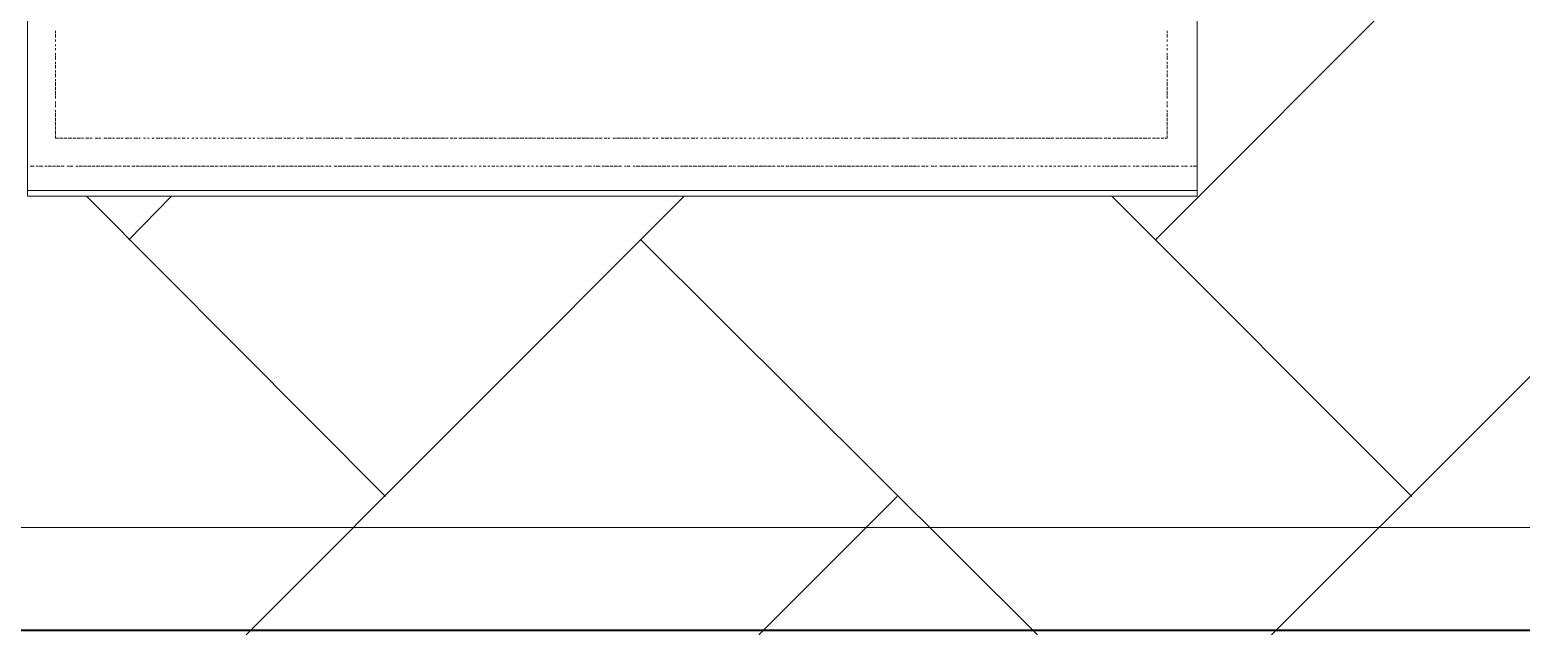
# Model space of a CAD drawing. Header units: millimetres. Extents: x 2928 to 3112, y 1220 to 1280.
# Drawn here: x 2976.336 to 2978.905, y 1264.538 to 1265.586 of the extents above; entities that cross this region are included whole.
import ezdxf

# ---------------------------------------------------------------- set-up
doc = ezdxf.new("R2010")
doc.units = ezdxf.units.MM

msp = doc.modelspace()

# ---------------------------------------------------------------- linework, layer by layer
at = {"color": 9, "linetype": 'Continuous', "lineweight": 13, "true_color": 0xbababa}
for points in [[(2978.27518, 1265.22396), (2979.6002, 1266.55065), (2979.6002, 1266.55065)], [(2978.47518, 1264.54395), (2979.6002, 1265.6673), (2979.6002, 1265.6673)], [(2976.94849, 1264.78229), (2976.43349, 1265.29896), (2976.43349, 1265.29896)], [(2976.50682, 1265.22396), (2976.58015, 1265.29896), (2976.58015, 1265.29896)], [(2976.70849, 1264.54395), (2977.4635, 1265.29896), (2977.4635, 1265.29896)], [(2978.71685, 1264.78229), (2978.20018, 1265.29896), (2978.20018, 1265.29896)], [(2978.07184, 1264.54395), (2977.3885, 1265.22396), (2977.3885, 1265.22396)], [(2977.59184, 1264.54395), (2977.83017, 1264.78229), (2977.83017, 1264.78229)]]:
    msp.add_lwpolyline(points, dxfattribs=at)
at = {"color": 7, "linetype": 'Continuous', "lineweight": 20, "true_color": 0x000007}
msp.add_lwpolyline([(2978.34685, 1265.75397), (2976.33182, 1265.75397), (2976.33182, 1265.29896), (2978.34685, 1265.29896)], close=True, dxfattribs=at)
at = {"color": 252, "linetype": 'Continuous', "lineweight": 13, "true_color": 0x989898}
for points in [[(2976.38015, 1265.58397), (2976.38015, 1265.58064), (2976.38015, 1265.58064)], [(2976.38015, 1265.57897), (2976.38015, 1265.5723), (2976.38015, 1265.5723)], [(2976.38015, 1265.56897), (2976.38015, 1265.56564), (2976.38015, 1265.56564)], [(2978.29518, 1265.58064), (2978.29518, 1265.58397), (2978.29518, 1265.58397)], [(2978.29518, 1265.5723), (2978.29518, 1265.57897), (2978.29518, 1265.57897)], [(2978.29518, 1265.56564), (2978.29518, 1265.56897), (2978.29518, 1265.56897)], [(2976.38015, 1265.56063), (2976.38015, 1265.5573), (2976.38015, 1265.5573)], [(2976.38015, 1265.55397), (2976.38015, 1265.55063), (2976.38015, 1265.55063)], [(2976.38015, 1265.54563), (2976.38015, 1265.5423), (2976.38015, 1265.5423)], [(2976.38015, 1265.54063), (2976.38015, 1265.53397), (2976.38015, 1265.53397)], [(2978.29518, 1265.5573), (2978.29518, 1265.56063), (2978.29518, 1265.56063)], [(2978.29518, 1265.55063), (2978.29518, 1265.55397), (2978.29518, 1265.55397)], [(2978.29518, 1265.5423), (2978.29518, 1265.54563), (2978.29518, 1265.54563)], [(2978.29518, 1265.53397), (2978.29518, 1265.54063), (2978.29518, 1265.54063)], [(2976.38015, 1265.53063), (2976.38015, 1265.5273), (2976.38015, 1265.5273)], [(2976.38015, 1265.52563), (2976.38015, 1265.51897), (2976.38015, 1265.51897)], [(2976.38015, 1265.51563), (2976.38015, 1265.5123), (2976.38015, 1265.5123)], [(2978.29518, 1265.5273), (2978.29518, 1265.53063), (2978.29518, 1265.53063)], [(2978.29518, 1265.51897), (2978.29518, 1265.52563), (2978.29518, 1265.52563)], [(2978.29518, 1265.5123), (2978.29518, 1265.51563), (2978.29518, 1265.51563)], [(2976.38015, 1265.51063), (2976.38015, 1265.50397), (2976.38015, 1265.50397)], [(2976.38015, 1265.50063), (2976.38015, 1265.4973), (2976.38015, 1265.4973)], [(2976.38015, 1265.49563), (2976.38015, 1265.48897), (2976.38015, 1265.48897)], [(2976.38015, 1265.4873), (2976.38015, 1265.4823), (2976.38015, 1265.4823)], [(2978.29518, 1265.50397), (2978.29518, 1265.51063), (2978.29518, 1265.51063)], [(2978.29518, 1265.4973), (2978.29518, 1265.50063), (2978.29518, 1265.50063)], [(2978.29518, 1265.48897), (2978.29518, 1265.49563), (2978.29518, 1265.49563)], [(2978.29518, 1265.4823), (2978.29518, 1265.4873), (2978.29518, 1265.4873)], [(2976.38015, 1265.48063), (2976.38015, 1265.47397), (2976.38015, 1265.47397)], [(2976.38015, 1265.4723), (2976.38015, 1265.4673), (2976.38015, 1265.4673)], [(2976.38015, 1265.4623), (2976.38015, 1265.45897), (2976.38015, 1265.45897)], [(2978.29518, 1265.47397), (2978.29518, 1265.48063), (2978.29518, 1265.48063)], [(2978.29518, 1265.4673), (2978.29518, 1265.4723), (2978.29518, 1265.4723)], [(2978.29518, 1265.45897), (2978.29518, 1265.4623), (2978.29518, 1265.4623)], [(2976.38015, 1265.4573), (2976.38015, 1265.4523), (2976.38015, 1265.4523)], [(2976.38015, 1265.4473), (2976.38015, 1265.44397), (2976.38015, 1265.44397)], [(2976.38015, 1265.4423), (2976.38015, 1265.43563), (2976.38015, 1265.43563)], [(2978.29518, 1265.4523), (2978.29518, 1265.4573), (2978.29518, 1265.4573)], [(2978.29518, 1265.44397), (2978.29518, 1265.4473), (2978.29518, 1265.4473)], [(2978.29518, 1265.43563), (2978.29518, 1265.4423), (2978.29518, 1265.4423)], [(2976.38015, 1265.43397), (2976.38015, 1265.42897), (2976.38015, 1265.42897)], [(2976.38015, 1265.4273), (2976.38015, 1265.42063), (2976.38015, 1265.42063)], [(2976.38015, 1265.41897), (2976.38015, 1265.41397), (2976.38015, 1265.41397)], [(2976.38015, 1265.4123), (2976.38015, 1265.40563), (2976.38015, 1265.40563)], [(2978.29518, 1265.42897), (2978.29518, 1265.43397), (2978.29518, 1265.43397)], [(2978.29518, 1265.42063), (2978.29518, 1265.4273), (2978.29518, 1265.4273)], [(2978.29518, 1265.41397), (2978.29518, 1265.41897), (2978.29518, 1265.41897)], [(2978.29518, 1265.40563), (2978.29518, 1265.4123), (2978.29518, 1265.4123)], [(2976.38015, 1265.40397), (2976.38015, 1265.39897), (2976.38515, 1265.39897)], [(2976.38682, 1265.39897), (2976.39348, 1265.39897), (2976.39348, 1265.39897)], [(2976.39515, 1265.39897), (2976.40015, 1265.39897), (2976.40015, 1265.39897)], [(2976.40182, 1265.39897), (2976.40849, 1265.39897), (2976.40849, 1265.39897)], [(2976.41015, 1265.39897), (2976.41515, 1265.39897), (2976.41515, 1265.39897)], [(2976.41682, 1265.39897), (2976.42349, 1265.39897), (2976.42349, 1265.39897)], [(2976.42515, 1265.39897), (2976.42849, 1265.39897), (2976.42849, 1265.39897)], [(2976.43182, 1265.39897), (2976.43849, 1265.39897), (2976.43849, 1265.39897)], [(2976.44015, 1265.39897), (2976.44349, 1265.39897), (2976.44349, 1265.39897)], [(2976.44849, 1265.39897), (2976.45349, 1265.39897), (2976.45349, 1265.39897)], [(2976.45515, 1265.39897), (2976.45849, 1265.39897), (2976.45849, 1265.39897)], [(2976.46349, 1265.39897), (2976.46849, 1265.39897), (2976.46849, 1265.39897)], [(2976.47015, 1265.39897), (2976.47682, 1265.39897), (2976.47682, 1265.39897)], [(2976.47849, 1265.39897), (2976.48182, 1265.39897), (2976.48182, 1265.39897)], [(2976.48515, 1265.39897), (2976.49182, 1265.39897), (2976.49182, 1265.39897)], [(2976.49349, 1265.39897), (2976.49682, 1265.39897), (2976.49682, 1265.39897)], [(2976.50015, 1265.39897), (2976.50682, 1265.39897), (2976.50682, 1265.39897)], [(2976.50849, 1265.39897), (2976.51182, 1265.39897), (2976.51182, 1265.39897)], [(2976.51515, 1265.39897), (2976.52182, 1265.39897), (2976.52182, 1265.39897)], [(2976.52349, 1265.39897), (2976.52682, 1265.39897), (2976.52682, 1265.39897)], [(2976.53182, 1265.39897), (2976.53515, 1265.39897), (2976.53515, 1265.39897)], [(2976.53849, 1265.39897), (2976.54182, 1265.39897), (2976.54182, 1265.39897)], [(2976.54682, 1265.39897), (2976.55015, 1265.39897), (2976.55015, 1265.39897)], [(2976.55349, 1265.39897), (2976.56015, 1265.39897), (2976.56015, 1265.39897)], [(2976.56182, 1265.39897), (2976.56515, 1265.39897), (2976.56515, 1265.39897)], [(2976.56849, 1265.39897), (2976.57515, 1265.39897), (2976.57515, 1265.39897)], [(2976.57682, 1265.39897), (2976.58015, 1265.39897), (2976.58015, 1265.39897)], [(2976.58349, 1265.39897), (2976.58849, 1265.39897), (2976.58849, 1265.39897)], [(2976.59182, 1265.39897), (2976.59515, 1265.39897), (2976.59515, 1265.39897)], [(2976.59849, 1265.39897), (2976.60349, 1265.39897), (2976.60349, 1265.39897)], [(2976.60682, 1265.39897), (2976.61015, 1265.39897), (2976.61015, 1265.39897)], [(2976.61515, 1265.39897), (2976.61849, 1265.39897), (2976.61849, 1265.39897)], [(2976.62182, 1265.39897), (2976.62515, 1265.39897), (2976.62515, 1265.39897)], [(2976.63016, 1265.39897), (2976.63349, 1265.39897), (2976.63349, 1265.39897)], [(2976.63682, 1265.39897), (2976.64182, 1265.39897), (2976.64182, 1265.39897)], [(2976.64516, 1265.39897), (2976.64849, 1265.39897), (2976.64849, 1265.39897)], [(2976.65182, 1265.39897), (2976.65682, 1265.39897), (2976.65682, 1265.39897)], [(2976.66016, 1265.39897), (2976.66349, 1265.39897), (2976.66349, 1265.39897)], [(2976.66682, 1265.39897), (2976.67182, 1265.39897), (2976.67182, 1265.39897)], [(2976.67516, 1265.39897), (2976.67849, 1265.39897), (2976.67849, 1265.39897)], [(2976.68182, 1265.39897), (2976.68682, 1265.39897), (2976.68682, 1265.39897)], [(2976.69016, 1265.39897), (2976.69349, 1265.39897), (2976.69349, 1265.39897)], [(2976.69516, 1265.39897), (2976.70182, 1265.39897), (2976.70182, 1265.39897)], [(2976.70516, 1265.39897), (2976.70849, 1265.39897), (2976.70849, 1265.39897)], [(2976.71349, 1265.39897), (2976.71682, 1265.39897), (2976.71682, 1265.39897)], [(2976.72016, 1265.39897), (2976.72349, 1265.39897), (2976.72349, 1265.39897)], [(2976.72849, 1265.39897), (2976.73182, 1265.39897), (2976.73182, 1265.39897)], [(2976.73516, 1265.39897), (2976.74016, 1265.39897), (2976.74016, 1265.39897)], [(2976.74349, 1265.39897), (2976.74682, 1265.39897), (2976.74682, 1265.39897)], [(2976.74849, 1265.39897), (2976.75516, 1265.39897), (2976.75516, 1265.39897)], [(2976.75849, 1265.39897), (2976.76182, 1265.39897), (2976.76182, 1265.39897)], [(2976.76349, 1265.39897), (2976.77016, 1265.39897), (2976.77016, 1265.39897)], [(2976.77349, 1265.39897), (2976.77682, 1265.39897), (2976.77682, 1265.39897)], [(2976.77849, 1265.39897), (2976.78516, 1265.39897), (2976.78516, 1265.39897)], [(2976.78849, 1265.39897), (2976.79182, 1265.39897), (2976.79182, 1265.39897)], [(2976.79682, 1265.39897), (2976.80016, 1265.39897), (2976.80016, 1265.39897)], [(2976.80182, 1265.39897), (2976.80682, 1265.39897), (2976.80682, 1265.39897)], [(2976.81182, 1265.39897), (2976.81516, 1265.39897), (2976.81516, 1265.39897)], [(2976.81682, 1265.39897), (2976.82349, 1265.39897), (2976.82349, 1265.39897)], [(2976.82682, 1265.39897), (2976.83016, 1265.39897), (2976.83016, 1265.39897)], [(2976.83182, 1265.39897), (2976.83849, 1265.39897), (2976.83849, 1265.39897)], [(2976.84182, 1265.39897), (2976.84516, 1265.39897), (2976.84516, 1265.39897)], [(2976.84682, 1265.39897), (2976.85349, 1265.39897), (2976.85349, 1265.39897)], [(2976.85516, 1265.39897), (2976.86016, 1265.39897), (2976.86016, 1265.39897)], [(2976.86183, 1265.39897), (2976.86849, 1265.39897), (2976.86849, 1265.39897)], [(2976.87016, 1265.39897), (2976.87516, 1265.39897), (2976.87516, 1265.39897)], [(2976.88016, 1265.39897), (2976.88349, 1265.39897), (2976.88349, 1265.39897)], [(2976.88516, 1265.39897), (2976.89016, 1265.39897), (2976.89016, 1265.39897)], [(2976.89516, 1265.39897), (2976.89849, 1265.39897), (2976.89849, 1265.39897)], [(2976.90016, 1265.39897), (2976.90683, 1265.39897), (2976.90683, 1265.39897)], [(2976.90849, 1265.39897), (2976.91349, 1265.39897), (2976.91349, 1265.39897)], [(2976.91516, 1265.39897), (2976.92183, 1265.39897), (2976.92183, 1265.39897)], [(2976.92349, 1265.39897), (2976.92849, 1265.39897), (2976.92849, 1265.39897)], [(2976.93016, 1265.39897), (2976.93683, 1265.39897), (2976.93683, 1265.39897)], [(2976.93849, 1265.39897), (2976.94349, 1265.39897), (2976.94349, 1265.39897)], [(2976.94516, 1265.39897), (2976.95183, 1265.39897), (2976.95183, 1265.39897)], [(2976.95349, 1265.39897), (2976.95849, 1265.39897), (2976.95849, 1265.39897)], [(2976.96183, 1265.39897), (2976.96683, 1265.39897), (2976.96683, 1265.39897)], [(2976.96849, 1265.39897), (2976.97349, 1265.39897), (2976.97349, 1265.39897)], [(2976.97683, 1265.39897), (2976.98183, 1265.39897), (2976.98183, 1265.39897)], [(2976.98349, 1265.39897), (2976.98849, 1265.39897), (2976.98849, 1265.39897)], [(2976.99183, 1265.39897), (2976.99683, 1265.39897), (2976.99683, 1265.39897)], [(2976.99849, 1265.39897), (2977.00516, 1265.39897), (2977.00516, 1265.39897)], [(2977.00683, 1265.39897), (2977.01183, 1265.39897), (2977.01183, 1265.39897)], [(2977.01349, 1265.39897), (2977.02016, 1265.39897), (2977.02016, 1265.39897)], [(2977.02183, 1265.39897), (2977.02683, 1265.39897), (2977.02683, 1265.39897)], [(2977.02849, 1265.39897), (2977.03516, 1265.39897), (2977.03516, 1265.39897)], [(2977.03683, 1265.39897), (2977.04183, 1265.39897), (2977.04183, 1265.39897)], [(2977.04349, 1265.39897), (2977.05016, 1265.39897), (2977.05016, 1265.39897)], [(2977.05183, 1265.39897), (2977.05683, 1265.39897), (2977.05683, 1265.39897)], [(2977.06016, 1265.39897), (2977.06516, 1265.39897), (2977.06516, 1265.39897)], [(2977.06683, 1265.39897), (2977.07183, 1265.39897), (2977.07183, 1265.39897)], [(2977.07516, 1265.39897), (2977.08016, 1265.39897), (2977.08016, 1265.39897)], [(2977.08183, 1265.39897), (2977.08849, 1265.39897), (2977.08849, 1265.39897)], [(2977.09016, 1265.39897), (2977.09516, 1265.39897), (2977.09516, 1265.39897)], [(2977.09683, 1265.39897), (2977.1035, 1265.39897), (2977.1035, 1265.39897)], [(2977.10516, 1265.39897), (2977.11016, 1265.39897), (2977.11016, 1265.39897)], [(2977.11183, 1265.39897), (2977.1185, 1265.39897), (2977.1185, 1265.39897)], [(2977.12016, 1265.39897), (2977.12516, 1265.39897), (2977.12516, 1265.39897)], [(2977.12683, 1265.39897), (2977.1335, 1265.39897), (2977.1335, 1265.39897)], [(2977.13516, 1265.39897), (2977.14016, 1265.39897), (2977.14016, 1265.39897)], [(2977.1435, 1265.39897), (2977.1485, 1265.39897), (2977.1485, 1265.39897)], [(2977.15016, 1265.39897), (2977.15516, 1265.39897), (2977.15516, 1265.39897)], [(2977.1585, 1265.39897), (2977.1635, 1265.39897), (2977.1635, 1265.39897)], [(2977.16516, 1265.39897), (2977.17183, 1265.39897), (2977.17183, 1265.39897)], [(2977.1735, 1265.39897), (2977.1785, 1265.39897), (2977.1785, 1265.39897)], [(2977.18016, 1265.39897), (2977.18683, 1265.39897), (2977.18683, 1265.39897)], [(2977.1885, 1265.39897), (2977.1935, 1265.39897), (2977.1935, 1265.39897)], [(2977.19516, 1265.39897), (2977.20183, 1265.39897), (2977.20183, 1265.39897)], [(2977.2035, 1265.39897), (2977.2085, 1265.39897), (2977.2085, 1265.39897)], [(2977.21016, 1265.39897), (2977.21683, 1265.39897), (2977.21683, 1265.39897)], [(2977.2185, 1265.39897), (2977.2235, 1265.39897), (2977.2235, 1265.39897)], [(2977.22683, 1265.39897), (2977.23183, 1265.39897), (2977.23183, 1265.39897)], [(2977.2335, 1265.39897), (2977.2385, 1265.39897), (2977.2385, 1265.39897)], [(2977.24183, 1265.39897), (2977.24683, 1265.39897), (2977.24683, 1265.39897)], [(2977.2485, 1265.39897), (2977.25516, 1265.39897), (2977.25516, 1265.39897)], [(2977.25683, 1265.39897), (2977.26183, 1265.39897), (2977.26183, 1265.39897)], [(2977.2635, 1265.39897), (2977.27016, 1265.39897), (2977.27016, 1265.39897)], [(2977.27183, 1265.39897), (2977.27683, 1265.39897), (2977.27683, 1265.39897)], [(2977.2785, 1265.39897), (2977.28516, 1265.39897), (2977.28516, 1265.39897)], [(2977.28683, 1265.39897), (2977.29183, 1265.39897), (2977.29183, 1265.39897)], [(2977.2935, 1265.39897), (2977.30016, 1265.39897), (2977.30016, 1265.39897)], [(2977.30183, 1265.39897), (2977.30683, 1265.39897), (2977.30683, 1265.39897)], [(2977.31016, 1265.39897), (2977.31516, 1265.39897), (2977.31516, 1265.39897)], [(2977.31683, 1265.39897), (2977.32183, 1265.39897), (2977.32183, 1265.39897)], [(2977.32516, 1265.39897), (2977.33017, 1265.39897), (2977.33017, 1265.39897)], [(2977.33183, 1265.39897), (2977.33517, 1265.39897), (2977.33517, 1265.39897)], [(2977.34017, 1265.39897), (2977.34517, 1265.39897), (2977.34517, 1265.39897)], [(2977.34683, 1265.39897), (2977.3535, 1265.39897), (2977.3535, 1265.39897)], [(2977.35517, 1265.39897), (2977.36017, 1265.39897), (2977.36017, 1265.39897)], [(2977.36183, 1265.39897), (2977.3685, 1265.39897), (2977.3685, 1265.39897)], [(2977.37017, 1265.39897), (2977.37517, 1265.39897), (2977.37517, 1265.39897)], [(2977.37683, 1265.39897), (2977.3835, 1265.39897), (2977.3835, 1265.39897)], [(2977.38517, 1265.39897), (2977.3885, 1265.39897), (2977.3885, 1265.39897)], [(2977.39183, 1265.39897), (2977.3985, 1265.39897), (2977.3985, 1265.39897)], [(2977.40017, 1265.39897), (2977.4035, 1265.39897), (2977.4035, 1265.39897)], [(2977.4085, 1265.39897), (2977.4135, 1265.39897), (2977.4135, 1265.39897)], [(2977.41517, 1265.39897), (2977.4185, 1265.39897), (2977.4185, 1265.39897)], [(2977.4235, 1265.39897), (2977.4285, 1265.39897), (2977.4285, 1265.39897)], [(2977.43017, 1265.39897), (2977.43683, 1265.39897), (2977.43683, 1265.39897)], [(2977.4385, 1265.39897), (2977.44183, 1265.39897), (2977.44183, 1265.39897)], [(2977.44517, 1265.39897), (2977.45183, 1265.39897), (2977.45183, 1265.39897)], [(2977.4535, 1265.39897), (2977.45683, 1265.39897), (2977.45683, 1265.39897)], [(2977.46017, 1265.39897), (2977.46683, 1265.39897), (2977.46683, 1265.39897)], [(2977.4685, 1265.39897), (2977.47183, 1265.39897), (2977.47183, 1265.39897)], [(2977.47517, 1265.39897), (2977.48183, 1265.39897), (2977.48183, 1265.39897)], [(2977.4835, 1265.39897), (2977.48683, 1265.39897), (2977.48683, 1265.39897)], [(2977.49183, 1265.39897), (2977.49517, 1265.39897), (2977.49517, 1265.39897)], [(2977.4985, 1265.39897), (2977.50183, 1265.39897), (2977.50183, 1265.39897)], [(2977.50683, 1265.39897), (2977.51017, 1265.39897), (2977.51017, 1265.39897)], [(2977.5135, 1265.39897), (2977.52017, 1265.39897), (2977.52017, 1265.39897)], [(2977.52183, 1265.39897), (2977.52517, 1265.39897), (2977.52517, 1265.39897)], [(2977.5285, 1265.39897), (2977.53517, 1265.39897), (2977.53517, 1265.39897)], [(2977.53683, 1265.39897), (2977.54017, 1265.39897), (2977.54017, 1265.39897)], [(2977.5435, 1265.39897), (2977.5485, 1265.39897), (2977.5485, 1265.39897)], [(2977.55183, 1265.39897), (2977.55517, 1265.39897), (2977.55517, 1265.39897)], [(2977.5585, 1265.39897), (2977.5635, 1265.39897), (2977.5635, 1265.39897)], [(2977.56684, 1265.39897), (2977.57017, 1265.39897), (2977.57017, 1265.39897)], [(2977.57517, 1265.39897), (2977.5785, 1265.39897), (2977.5785, 1265.39897)], [(2977.58184, 1265.39897), (2977.58517, 1265.39897), (2977.58517, 1265.39897)], [(2977.59017, 1265.39897), (2977.5935, 1265.39897), (2977.5935, 1265.39897)], [(2977.59684, 1265.39897), (2977.60184, 1265.39897), (2977.60184, 1265.39897)], [(2977.60517, 1265.39897), (2977.6085, 1265.39897), (2977.6085, 1265.39897)], [(2977.61184, 1265.39897), (2977.61684, 1265.39897), (2977.61684, 1265.39897)], [(2977.62017, 1265.39897), (2977.6235, 1265.39897), (2977.6235, 1265.39897)], [(2977.62684, 1265.39897), (2977.63184, 1265.39897), (2977.63184, 1265.39897)], [(2977.63517, 1265.39897), (2977.6385, 1265.39897), (2977.6385, 1265.39897)], [(2977.64184, 1265.39897), (2977.64684, 1265.39897), (2977.64684, 1265.39897)], [(2977.65017, 1265.39897), (2977.6535, 1265.39897), (2977.6535, 1265.39897)], [(2977.65517, 1265.39897), (2977.66184, 1265.39897), (2977.66184, 1265.39897)], [(2977.66517, 1265.39897), (2977.6685, 1265.39897), (2977.6685, 1265.39897)], [(2977.6735, 1265.39897), (2977.67684, 1265.39897), (2977.67684, 1265.39897)], [(2977.68017, 1265.39897), (2977.6835, 1265.39897), (2977.6835, 1265.39897)], [(2977.6885, 1265.39897), (2977.69184, 1265.39897), (2977.69184, 1265.39897)], [(2977.69517, 1265.39897), (2977.70017, 1265.39897), (2977.70017, 1265.39897)], [(2977.7035, 1265.39897), (2977.70684, 1265.39897), (2977.70684, 1265.39897)], [(2977.7085, 1265.39897), (2977.71517, 1265.39897), (2977.71517, 1265.39897)], [(2977.7185, 1265.39897), (2977.72184, 1265.39897), (2977.72184, 1265.39897)], [(2977.7235, 1265.39897), (2977.73017, 1265.39897), (2977.73017, 1265.39897)], [(2977.7335, 1265.39897), (2977.73684, 1265.39897), (2977.73684, 1265.39897)], [(2977.7385, 1265.39897), (2977.74517, 1265.39897), (2977.74517, 1265.39897)], [(2977.7485, 1265.39897), (2977.75184, 1265.39897), (2977.75184, 1265.39897)], [(2977.75684, 1265.39897), (2977.76017, 1265.39897), (2977.76017, 1265.39897)], [(2977.76184, 1265.39897), (2977.76684, 1265.39897), (2977.76684, 1265.39897)], [(2977.77184, 1265.39897), (2977.77517, 1265.39897), (2977.77517, 1265.39897)], [(2977.77684, 1265.39897), (2977.7835, 1265.39897), (2977.7835, 1265.39897)], [(2977.78684, 1265.39897), (2977.79017, 1265.39897), (2977.79017, 1265.39897)], [(2977.79184, 1265.39897), (2977.79851, 1265.39897), (2977.79851, 1265.39897)], [(2977.80184, 1265.39897), (2977.80517, 1265.39897), (2977.80517, 1265.39897)], [(2977.80684, 1265.39897), (2977.81351, 1265.39897), (2977.81351, 1265.39897)], [(2977.81517, 1265.39897), (2977.82017, 1265.39897), (2977.82017, 1265.39897)], [(2977.82184, 1265.39897), (2977.82851, 1265.39897), (2977.82851, 1265.39897)], [(2977.83017, 1265.39897), (2977.83517, 1265.39897), (2977.83517, 1265.39897)], [(2977.84017, 1265.39897), (2977.84351, 1265.39897), (2977.84351, 1265.39897)], [(2977.84517, 1265.39897), (2977.85017, 1265.39897), (2977.85017, 1265.39897)], [(2977.85517, 1265.39897), (2977.85851, 1265.39897), (2977.85851, 1265.39897)], [(2977.86017, 1265.39897), (2977.86684, 1265.39897), (2977.86684, 1265.39897)], [(2977.86851, 1265.39897), (2977.87351, 1265.39897), (2977.87351, 1265.39897)], [(2977.87517, 1265.39897), (2977.88184, 1265.39897), (2977.88184, 1265.39897)], [(2977.88351, 1265.39897), (2977.88851, 1265.39897), (2977.88851, 1265.39897)], [(2977.89017, 1265.39897), (2977.89684, 1265.39897), (2977.89684, 1265.39897)], [(2977.89851, 1265.39897), (2977.90351, 1265.39897), (2977.90351, 1265.39897)], [(2977.90517, 1265.39897), (2977.91184, 1265.39897), (2977.91184, 1265.39897)], [(2977.91351, 1265.39897), (2977.91851, 1265.39897), (2977.91851, 1265.39897)], [(2977.92184, 1265.39897), (2977.92684, 1265.39897), (2977.92684, 1265.39897)], [(2977.92851, 1265.39897), (2977.93351, 1265.39897), (2977.93351, 1265.39897)], [(2977.93684, 1265.39897), (2977.94184, 1265.39897), (2977.94184, 1265.39897)], [(2977.94351, 1265.39897), (2977.95017, 1265.39897), (2977.95017, 1265.39897)], [(2977.95184, 1265.39897), (2977.95684, 1265.39897), (2977.95684, 1265.39897)], [(2977.95851, 1265.39897), (2977.96517, 1265.39897), (2977.96517, 1265.39897)], [(2977.96684, 1265.39897), (2977.97184, 1265.39897), (2977.97184, 1265.39897)], [(2977.97351, 1265.39897), (2977.98017, 1265.39897), (2977.98017, 1265.39897)], [(2977.98184, 1265.39897), (2977.98684, 1265.39897), (2977.98684, 1265.39897)], [(2977.98851, 1265.39897), (2977.99517, 1265.39897), (2977.99517, 1265.39897)], [(2977.99684, 1265.39897), (2978.00184, 1265.39897), (2978.00184, 1265.39897)], [(2978.00351, 1265.39897), (2978.01017, 1265.39897), (2978.01017, 1265.39897)], [(2978.01184, 1265.39897), (2978.01684, 1265.39897), (2978.01684, 1265.39897)], [(2978.02017, 1265.39897), (2978.02517, 1265.39897), (2978.02517, 1265.39897)], [(2978.02684, 1265.39897), (2978.03184, 1265.39897), (2978.03184, 1265.39897)], [(2978.03518, 1265.39897), (2978.04018, 1265.39897), (2978.04018, 1265.39897)], [(2978.04184, 1265.39897), (2978.04851, 1265.39897), (2978.04851, 1265.39897)], [(2978.05018, 1265.39897), (2978.05518, 1265.39897), (2978.05518, 1265.39897)], [(2978.05684, 1265.39897), (2978.06351, 1265.39897), (2978.06351, 1265.39897)], [(2978.06518, 1265.39897), (2978.07018, 1265.39897), (2978.07018, 1265.39897)], [(2978.07184, 1265.39897), (2978.07851, 1265.39897), (2978.07851, 1265.39897)], [(2978.08018, 1265.39897), (2978.08518, 1265.39897), (2978.08518, 1265.39897)], [(2978.08684, 1265.39897), (2978.09351, 1265.39897), (2978.09351, 1265.39897)], [(2978.09518, 1265.39897), (2978.10018, 1265.39897), (2978.10018, 1265.39897)], [(2978.10351, 1265.39897), (2978.10851, 1265.39897), (2978.10851, 1265.39897)], [(2978.11018, 1265.39897), (2978.11518, 1265.39897), (2978.11518, 1265.39897)], [(2978.11851, 1265.39897), (2978.12351, 1265.39897), (2978.12351, 1265.39897)], [(2978.12518, 1265.39897), (2978.13184, 1265.39897), (2978.13184, 1265.39897)], [(2978.13351, 1265.39897), (2978.13851, 1265.39897), (2978.13851, 1265.39897)], [(2978.14018, 1265.39897), (2978.14684, 1265.39897), (2978.14684, 1265.39897)], [(2978.14851, 1265.39897), (2978.15351, 1265.39897), (2978.15351, 1265.39897)], [(2978.15518, 1265.39897), (2978.16184, 1265.39897), (2978.16184, 1265.39897)], [(2978.16351, 1265.39897), (2978.16851, 1265.39897), (2978.16851, 1265.39897)], [(2978.17018, 1265.39897), (2978.17684, 1265.39897), (2978.17684, 1265.39897)], [(2978.17851, 1265.39897), (2978.18351, 1265.39897), (2978.18351, 1265.39897)], [(2978.18684, 1265.39897), (2978.19184, 1265.39897), (2978.19184, 1265.39897)], [(2978.19351, 1265.39897), (2978.19851, 1265.39897), (2978.19851, 1265.39897)], [(2978.20184, 1265.39897), (2978.20684, 1265.39897), (2978.20684, 1265.39897)], [(2978.20851, 1265.39897), (2978.21518, 1265.39897), (2978.21518, 1265.39897)], [(2978.21684, 1265.39897), (2978.22184, 1265.39897), (2978.22184, 1265.39897)], [(2978.22351, 1265.39897), (2978.23018, 1265.39897), (2978.23018, 1265.39897)], [(2978.23184, 1265.39897), (2978.23684, 1265.39897), (2978.23684, 1265.39897)], [(2978.23851, 1265.39897), (2978.24518, 1265.39897), (2978.24518, 1265.39897)], [(2978.24684, 1265.39897), (2978.25184, 1265.39897), (2978.25184, 1265.39897)], [(2978.25351, 1265.39897), (2978.26018, 1265.39897), (2978.26018, 1265.39897)], [(2978.26185, 1265.39897), (2978.26685, 1265.39897), (2978.26685, 1265.39897)], [(2978.27018, 1265.39897), (2978.27518, 1265.39897), (2978.27518, 1265.39897)], [(2978.27685, 1265.39897), (2978.28185, 1265.39897), (2978.28185, 1265.39897)], [(2978.28518, 1265.39897), (2978.29018, 1265.39897), (2978.29018, 1265.39897)], [(2978.29185, 1265.39897), (2978.29518, 1265.39897), (2978.29518, 1265.40397)], [(2976.33682, 1265.35063), (2976.34348, 1265.35063), (2976.34348, 1265.35063)], [(2976.34682, 1265.35063), (2976.35015, 1265.35063), (2976.35015, 1265.35063)], [(2976.35182, 1265.35063), (2976.35848, 1265.35063), (2976.35848, 1265.35063)], [(2976.36182, 1265.35063), (2976.36515, 1265.35063), (2976.36515, 1265.35063)], [(2976.36682, 1265.35063), (2976.37348, 1265.35063), (2976.37348, 1265.35063)], [(2976.37515, 1265.35063), (2976.38015, 1265.35063), (2976.38015, 1265.35063)], [(2976.38182, 1265.35063), (2976.38848, 1265.35063), (2976.38848, 1265.35063)], [(2976.39015, 1265.35063), (2976.39515, 1265.35063), (2976.39515, 1265.35063)], [(2976.40015, 1265.35063), (2976.40349, 1265.35063), (2976.40349, 1265.35063)], [(2976.40515, 1265.35063), (2976.41015, 1265.35063), (2976.41015, 1265.35063)], [(2976.41515, 1265.35063), (2976.41849, 1265.35063), (2976.41849, 1265.35063)], [(2976.42015, 1265.35063), (2976.42682, 1265.35063), (2976.42682, 1265.35063)], [(2976.42849, 1265.35063), (2976.43349, 1265.35063), (2976.43349, 1265.35063)], [(2976.43515, 1265.35063), (2976.44182, 1265.35063), (2976.44182, 1265.35063)], [(2976.44349, 1265.35063), (2976.44849, 1265.35063), (2976.44849, 1265.35063)], [(2976.45015, 1265.35063), (2976.45682, 1265.35063), (2976.45682, 1265.35063)], [(2976.45849, 1265.35063), (2976.46349, 1265.35063), (2976.46349, 1265.35063)], [(2976.46515, 1265.35063), (2976.47182, 1265.35063), (2976.47182, 1265.35063)], [(2976.47349, 1265.35063), (2976.47849, 1265.35063), (2976.47849, 1265.35063)], [(2976.48182, 1265.35063), (2976.48682, 1265.35063), (2976.48682, 1265.35063)], [(2976.48849, 1265.35063), (2976.49349, 1265.35063), (2976.49349, 1265.35063)], [(2976.49682, 1265.35063), (2976.50182, 1265.35063), (2976.50182, 1265.35063)], [(2976.50349, 1265.35063), (2976.50849, 1265.35063), (2976.50849, 1265.35063)], [(2976.51182, 1265.35063), (2976.51682, 1265.35063), (2976.51682, 1265.35063)], [(2976.51849, 1265.35063), (2976.52515, 1265.35063), (2976.52515, 1265.35063)], [(2976.52682, 1265.35063), (2976.53182, 1265.35063), (2976.53182, 1265.35063)], [(2976.53349, 1265.35063), (2976.54015, 1265.35063), (2976.54015, 1265.35063)], [(2976.54182, 1265.35063), (2976.54682, 1265.35063), (2976.54682, 1265.35063)], [(2976.54849, 1265.35063), (2976.55515, 1265.35063), (2976.55515, 1265.35063)], [(2976.55682, 1265.35063), (2976.56182, 1265.35063), (2976.56182, 1265.35063)], [(2976.56349, 1265.35063), (2976.57015, 1265.35063), (2976.57015, 1265.35063)], [(2976.57182, 1265.35063), (2976.57682, 1265.35063), (2976.57682, 1265.35063)], [(2976.58015, 1265.35063), (2976.58515, 1265.35063), (2976.58515, 1265.35063)], [(2976.58682, 1265.35063), (2976.59182, 1265.35063), (2976.59182, 1265.35063)], [(2976.59515, 1265.35063), (2976.60015, 1265.35063), (2976.60015, 1265.35063)], [(2976.60182, 1265.35063), (2976.60849, 1265.35063), (2976.60849, 1265.35063)], [(2976.61015, 1265.35063), (2976.61515, 1265.35063), (2976.61515, 1265.35063)], [(2976.61682, 1265.35063), (2976.62349, 1265.35063), (2976.62349, 1265.35063)], [(2976.62515, 1265.35063), (2976.63016, 1265.35063), (2976.63016, 1265.35063)], [(2976.63182, 1265.35063), (2976.63849, 1265.35063), (2976.63849, 1265.35063)], [(2976.64016, 1265.35063), (2976.64516, 1265.35063), (2976.64516, 1265.35063)], [(2976.64682, 1265.35063), (2976.65349, 1265.35063), (2976.65349, 1265.35063)], [(2976.65516, 1265.35063), (2976.66016, 1265.35063), (2976.66016, 1265.35063)], [(2976.66349, 1265.35063), (2976.66849, 1265.35063), (2976.66849, 1265.35063)], [(2976.67016, 1265.35063), (2976.67516, 1265.35063), (2976.67516, 1265.35063)], [(2976.67849, 1265.35063), (2976.68349, 1265.35063), (2976.68349, 1265.35063)], [(2976.68516, 1265.35063), (2976.69182, 1265.35063), (2976.69182, 1265.35063)], [(2976.69349, 1265.35063), (2976.69849, 1265.35063), (2976.69849, 1265.35063)], [(2976.70016, 1265.35063), (2976.70682, 1265.35063), (2976.70682, 1265.35063)], [(2976.70849, 1265.35063), (2976.71349, 1265.35063), (2976.71349, 1265.35063)], [(2976.71516, 1265.35063), (2976.72182, 1265.35063), (2976.72182, 1265.35063)], [(2976.72349, 1265.35063), (2976.72849, 1265.35063), (2976.72849, 1265.35063)], [(2976.73016, 1265.35063), (2976.73682, 1265.35063), (2976.73682, 1265.35063)], [(2976.73849, 1265.35063), (2976.74349, 1265.35063), (2976.74349, 1265.35063)], [(2976.74682, 1265.35063), (2976.75182, 1265.35063), (2976.75182, 1265.35063)], [(2976.75349, 1265.35063), (2976.75849, 1265.35063), (2976.75849, 1265.35063)], [(2976.76182, 1265.35063), (2976.76682, 1265.35063), (2976.76682, 1265.35063)], [(2976.76849, 1265.35063), (2976.77516, 1265.35063), (2976.77516, 1265.35063)], [(2976.77682, 1265.35063), (2976.78182, 1265.35063), (2976.78182, 1265.35063)], [(2976.78349, 1265.35063), (2976.79016, 1265.35063), (2976.79016, 1265.35063)], [(2976.79182, 1265.35063), (2976.79682, 1265.35063), (2976.79682, 1265.35063)], [(2976.79849, 1265.35063), (2976.80516, 1265.35063), (2976.80516, 1265.35063)], [(2976.80682, 1265.35063), (2976.81182, 1265.35063), (2976.81182, 1265.35063)], [(2976.81349, 1265.35063), (2976.82016, 1265.35063), (2976.82016, 1265.35063)], [(2976.82182, 1265.35063), (2976.82682, 1265.35063), (2976.82682, 1265.35063)], [(2976.82849, 1265.35063), (2976.83516, 1265.35063), (2976.83516, 1265.35063)], [(2976.83682, 1265.35063), (2976.84182, 1265.35063), (2976.84182, 1265.35063)], [(2976.84516, 1265.35063), (2976.85016, 1265.35063), (2976.85016, 1265.35063)], [(2976.85182, 1265.35063), (2976.85516, 1265.35063), (2976.85516, 1265.35063)], [(2976.86016, 1265.35063), (2976.86516, 1265.35063), (2976.86516, 1265.35063)], [(2976.86683, 1265.35063), (2976.87349, 1265.35063), (2976.87349, 1265.35063)], [(2976.87516, 1265.35063), (2976.88016, 1265.35063), (2976.88016, 1265.35063)], [(2976.88183, 1265.35063), (2976.88849, 1265.35063), (2976.88849, 1265.35063)], [(2976.89016, 1265.35063), (2976.89516, 1265.35063), (2976.89516, 1265.35063)], [(2976.89683, 1265.35063), (2976.90349, 1265.35063), (2976.90349, 1265.35063)], [(2976.90516, 1265.35063), (2976.90849, 1265.35063), (2976.90849, 1265.35063)], [(2976.91183, 1265.35063), (2976.91849, 1265.35063), (2976.91849, 1265.35063)], [(2976.92016, 1265.35063), (2976.92349, 1265.35063), (2976.92349, 1265.35063)], [(2976.92849, 1265.35063), (2976.93349, 1265.35063), (2976.93349, 1265.35063)], [(2976.93516, 1265.35063), (2976.93849, 1265.35063), (2976.93849, 1265.35063)], [(2976.94349, 1265.35063), (2976.94849, 1265.35063), (2976.94849, 1265.35063)], [(2976.95016, 1265.35063), (2976.95683, 1265.35063), (2976.95683, 1265.35063)], [(2976.95849, 1265.35063), (2976.96183, 1265.35063), (2976.96183, 1265.35063)], [(2976.96516, 1265.35063), (2976.97183, 1265.35063), (2976.97183, 1265.35063)], [(2976.97349, 1265.35063), (2976.97683, 1265.35063), (2976.97683, 1265.35063)], [(2976.98016, 1265.35063), (2976.98683, 1265.35063), (2976.98683, 1265.35063)], [(2976.98849, 1265.35063), (2976.99183, 1265.35063), (2976.99183, 1265.35063)], [(2976.99516, 1265.35063), (2977.00183, 1265.35063), (2977.00183, 1265.35063)], [(2977.00349, 1265.35063), (2977.00683, 1265.35063), (2977.00683, 1265.35063)], [(2977.01183, 1265.35063), (2977.01516, 1265.35063), (2977.01516, 1265.35063)], [(2977.01849, 1265.35063), (2977.02183, 1265.35063), (2977.02183, 1265.35063)], [(2977.02683, 1265.35063), (2977.03016, 1265.35063), (2977.03016, 1265.35063)], [(2977.03349, 1265.35063), (2977.04016, 1265.35063), (2977.04016, 1265.35063)], [(2977.04183, 1265.35063), (2977.04516, 1265.35063), (2977.04516, 1265.35063)], [(2977.04849, 1265.35063), (2977.05516, 1265.35063), (2977.05516, 1265.35063)], [(2977.05683, 1265.35063), (2977.06016, 1265.35063), (2977.06016, 1265.35063)], [(2977.06349, 1265.35063), (2977.06849, 1265.35063), (2977.06849, 1265.35063)], [(2977.07183, 1265.35063), (2977.07516, 1265.35063), (2977.07516, 1265.35063)], [(2977.07849, 1265.35063), (2977.08349, 1265.35063), (2977.08349, 1265.35063)], [(2977.08683, 1265.35063), (2977.09016, 1265.35063), (2977.09016, 1265.35063)], [(2977.09516, 1265.35063), (2977.0985, 1265.35063), (2977.0985, 1265.35063)], [(2977.10183, 1265.35063), (2977.10516, 1265.35063), (2977.10516, 1265.35063)], [(2977.11016, 1265.35063), (2977.1135, 1265.35063), (2977.1135, 1265.35063)], [(2977.11683, 1265.35063), (2977.12183, 1265.35063), (2977.12183, 1265.35063)], [(2977.12516, 1265.35063), (2977.1285, 1265.35063), (2977.1285, 1265.35063)], [(2977.13183, 1265.35063), (2977.13683, 1265.35063), (2977.13683, 1265.35063)], [(2977.14016, 1265.35063), (2977.1435, 1265.35063), (2977.1435, 1265.35063)], [(2977.14683, 1265.35063), (2977.15183, 1265.35063), (2977.15183, 1265.35063)], [(2977.15516, 1265.35063), (2977.1585, 1265.35063), (2977.1585, 1265.35063)], [(2977.16183, 1265.35063), (2977.16683, 1265.35063), (2977.16683, 1265.35063)], [(2977.17016, 1265.35063), (2977.1735, 1265.35063), (2977.1735, 1265.35063)], [(2977.17516, 1265.35063), (2977.18183, 1265.35063), (2977.18183, 1265.35063)], [(2977.18516, 1265.35063), (2977.1885, 1265.35063), (2977.1885, 1265.35063)], [(2977.1935, 1265.35063), (2977.19683, 1265.35063), (2977.19683, 1265.35063)], [(2977.20016, 1265.35063), (2977.2035, 1265.35063), (2977.2035, 1265.35063)], [(2977.2085, 1265.35063), (2977.21183, 1265.35063), (2977.21183, 1265.35063)], [(2977.21516, 1265.35063), (2977.22016, 1265.35063), (2977.22016, 1265.35063)], [(2977.2235, 1265.35063), (2977.22683, 1265.35063), (2977.22683, 1265.35063)], [(2977.2285, 1265.35063), (2977.23516, 1265.35063), (2977.23516, 1265.35063)], [(2977.2385, 1265.35063), (2977.24183, 1265.35063), (2977.24183, 1265.35063)], [(2977.2435, 1265.35063), (2977.25016, 1265.35063), (2977.25016, 1265.35063)], [(2977.2535, 1265.35063), (2977.25683, 1265.35063), (2977.25683, 1265.35063)], [(2977.2585, 1265.35063), (2977.26516, 1265.35063), (2977.26516, 1265.35063)], [(2977.2685, 1265.35063), (2977.27183, 1265.35063), (2977.27183, 1265.35063)], [(2977.27683, 1265.35063), (2977.28016, 1265.35063), (2977.28016, 1265.35063)], [(2977.28183, 1265.35063), (2977.28683, 1265.35063), (2977.28683, 1265.35063)], [(2977.29183, 1265.35063), (2977.29516, 1265.35063), (2977.29516, 1265.35063)], [(2977.29683, 1265.35063), (2977.3035, 1265.35063), (2977.3035, 1265.35063)], [(2977.30683, 1265.35063), (2977.31016, 1265.35063), (2977.31016, 1265.35063)], [(2977.31183, 1265.35063), (2977.3185, 1265.35063), (2977.3185, 1265.35063)], [(2977.32183, 1265.35063), (2977.32516, 1265.35063), (2977.32516, 1265.35063)], [(2977.32683, 1265.35063), (2977.3335, 1265.35063), (2977.3335, 1265.35063)], [(2977.33517, 1265.35063), (2977.34017, 1265.35063), (2977.34017, 1265.35063)], [(2977.34183, 1265.35063), (2977.3485, 1265.35063), (2977.3485, 1265.35063)], [(2977.35017, 1265.35063), (2977.35517, 1265.35063), (2977.35517, 1265.35063)], [(2977.36017, 1265.35063), (2977.3635, 1265.35063), (2977.3635, 1265.35063)], [(2977.36517, 1265.35063), (2977.37017, 1265.35063), (2977.37017, 1265.35063)], [(2977.37517, 1265.35063), (2977.3785, 1265.35063), (2977.3785, 1265.35063)], [(2977.38017, 1265.35063), (2977.38683, 1265.35063), (2977.38683, 1265.35063)], [(2977.3885, 1265.35063), (2977.3935, 1265.35063), (2977.3935, 1265.35063)], [(2977.39517, 1265.35063), (2977.40183, 1265.35063), (2977.40183, 1265.35063)], [(2977.4035, 1265.35063), (2977.4085, 1265.35063), (2977.4085, 1265.35063)], [(2977.41017, 1265.35063), (2977.41683, 1265.35063), (2977.41683, 1265.35063)], [(2977.4185, 1265.35063), (2977.4235, 1265.35063), (2977.4235, 1265.35063)], [(2977.42517, 1265.35063), (2977.43183, 1265.35063), (2977.43183, 1265.35063)], [(2977.4335, 1265.35063), (2977.4385, 1265.35063), (2977.4385, 1265.35063)], [(2977.44183, 1265.35063), (2977.44683, 1265.35063), (2977.44683, 1265.35063)], [(2977.4485, 1265.35063), (2977.4535, 1265.35063), (2977.4535, 1265.35063)], [(2977.45683, 1265.35063), (2977.46183, 1265.35063), (2977.46183, 1265.35063)], [(2977.4635, 1265.35063), (2977.47017, 1265.35063), (2977.47017, 1265.35063)], [(2977.47183, 1265.35063), (2977.47683, 1265.35063), (2977.47683, 1265.35063)], [(2977.4785, 1265.35063), (2977.48517, 1265.35063), (2977.48517, 1265.35063)], [(2977.48683, 1265.35063), (2977.49183, 1265.35063), (2977.49183, 1265.35063)], [(2977.4935, 1265.35063), (2977.50017, 1265.35063), (2977.50017, 1265.35063)], [(2977.50183, 1265.35063), (2977.50683, 1265.35063), (2977.50683, 1265.35063)], [(2977.5085, 1265.35063), (2977.51517, 1265.35063), (2977.51517, 1265.35063)], [(2977.51683, 1265.35063), (2977.52183, 1265.35063), (2977.52183, 1265.35063)], [(2977.5235, 1265.35063), (2977.53017, 1265.35063), (2977.53017, 1265.35063)], [(2977.53183, 1265.35063), (2977.53683, 1265.35063), (2977.53683, 1265.35063)], [(2977.54017, 1265.35063), (2977.54517, 1265.35063), (2977.54517, 1265.35063)], [(2977.54683, 1265.35063), (2977.55183, 1265.35063), (2977.55183, 1265.35063)], [(2977.55517, 1265.35063), (2977.56017, 1265.35063), (2977.56017, 1265.35063)], [(2977.56184, 1265.35063), (2977.5685, 1265.35063), (2977.5685, 1265.35063)], [(2977.57017, 1265.35063), (2977.57517, 1265.35063), (2977.57517, 1265.35063)], [(2977.57684, 1265.35063), (2977.5835, 1265.35063), (2977.5835, 1265.35063)], [(2977.58517, 1265.35063), (2977.59017, 1265.35063), (2977.59017, 1265.35063)], [(2977.59184, 1265.35063), (2977.5985, 1265.35063), (2977.5985, 1265.35063)], [(2977.60017, 1265.35063), (2977.60517, 1265.35063), (2977.60517, 1265.35063)], [(2977.60684, 1265.35063), (2977.6135, 1265.35063), (2977.6135, 1265.35063)], [(2977.61517, 1265.35063), (2977.62017, 1265.35063), (2977.62017, 1265.35063)], [(2977.6235, 1265.35063), (2977.6285, 1265.35063), (2977.6285, 1265.35063)], [(2977.63017, 1265.35063), (2977.63517, 1265.35063), (2977.63517, 1265.35063)], [(2977.6385, 1265.35063), (2977.6435, 1265.35063), (2977.6435, 1265.35063)], [(2977.64517, 1265.35063), (2977.65184, 1265.35063), (2977.65184, 1265.35063)], [(2977.6535, 1265.35063), (2977.6585, 1265.35063), (2977.6585, 1265.35063)], [(2977.66017, 1265.35063), (2977.66684, 1265.35063), (2977.66684, 1265.35063)], [(2977.6685, 1265.35063), (2977.6735, 1265.35063), (2977.6735, 1265.35063)], [(2977.67517, 1265.35063), (2977.68184, 1265.35063), (2977.68184, 1265.35063)], [(2977.6835, 1265.35063), (2977.6885, 1265.35063), (2977.6885, 1265.35063)], [(2977.69017, 1265.35063), (2977.69684, 1265.35063), (2977.69684, 1265.35063)], [(2977.6985, 1265.35063), (2977.7035, 1265.35063), (2977.7035, 1265.35063)], [(2977.70684, 1265.35063), (2977.71184, 1265.35063), (2977.71184, 1265.35063)], [(2977.7135, 1265.35063), (2977.7185, 1265.35063), (2977.7185, 1265.35063)], [(2977.72184, 1265.35063), (2977.72684, 1265.35063), (2977.72684, 1265.35063)], [(2977.7285, 1265.35063), (2977.73517, 1265.35063), (2977.73517, 1265.35063)], [(2977.73684, 1265.35063), (2977.74184, 1265.35063), (2977.74184, 1265.35063)], [(2977.7435, 1265.35063), (2977.75017, 1265.35063), (2977.75017, 1265.35063)], [(2977.75184, 1265.35063), (2977.75684, 1265.35063), (2977.75684, 1265.35063)], [(2977.7585, 1265.35063), (2977.76517, 1265.35063), (2977.76517, 1265.35063)], [(2977.76684, 1265.35063), (2977.77184, 1265.35063), (2977.77184, 1265.35063)], [(2977.7735, 1265.35063), (2977.78017, 1265.35063), (2977.78017, 1265.35063)], [(2977.78184, 1265.35063), (2977.78684, 1265.35063), (2977.78684, 1265.35063)], [(2977.79017, 1265.35063), (2977.79517, 1265.35063), (2977.79517, 1265.35063)], [(2977.79684, 1265.35063), (2977.80184, 1265.35063), (2977.80184, 1265.35063)], [(2977.80517, 1265.35063), (2977.81017, 1265.35063), (2977.81017, 1265.35063)], [(2977.81184, 1265.35063), (2977.81517, 1265.35063), (2977.81517, 1265.35063)], [(2977.82017, 1265.35063), (2977.82517, 1265.35063), (2977.82517, 1265.35063)], [(2977.82684, 1265.35063), (2977.83351, 1265.35063), (2977.83351, 1265.35063)], [(2977.83517, 1265.35063), (2977.84017, 1265.35063), (2977.84017, 1265.35063)], [(2977.84184, 1265.35063), (2977.84851, 1265.35063), (2977.84851, 1265.35063)], [(2977.85017, 1265.35063), (2977.85517, 1265.35063), (2977.85517, 1265.35063)], [(2977.85684, 1265.35063), (2977.86351, 1265.35063), (2977.86351, 1265.35063)], [(2977.86517, 1265.35063), (2977.86851, 1265.35063), (2977.86851, 1265.35063)], [(2977.87184, 1265.35063), (2977.87851, 1265.35063), (2977.87851, 1265.35063)], [(2977.88017, 1265.35063), (2977.88351, 1265.35063), (2977.88351, 1265.35063)], [(2977.88851, 1265.35063), (2977.89351, 1265.35063), (2977.89351, 1265.35063)], [(2977.89517, 1265.35063), (2977.89851, 1265.35063), (2977.89851, 1265.35063)], [(2977.90351, 1265.35063), (2977.90851, 1265.35063), (2977.90851, 1265.35063)], [(2977.91017, 1265.35063), (2977.91684, 1265.35063), (2977.91684, 1265.35063)], [(2977.91851, 1265.35063), (2977.92184, 1265.35063), (2977.92184, 1265.35063)], [(2977.92517, 1265.35063), (2977.93184, 1265.35063), (2977.93184, 1265.35063)], [(2977.93351, 1265.35063), (2977.93684, 1265.35063), (2977.93684, 1265.35063)], [(2977.94017, 1265.35063), (2977.94684, 1265.35063), (2977.94684, 1265.35063)], [(2977.94851, 1265.35063), (2977.95184, 1265.35063), (2977.95184, 1265.35063)], [(2977.95517, 1265.35063), (2977.96184, 1265.35063), (2977.96184, 1265.35063)], [(2977.96351, 1265.35063), (2977.96684, 1265.35063), (2977.96684, 1265.35063)], [(2977.97184, 1265.35063), (2977.97517, 1265.35063), (2977.97517, 1265.35063)], [(2977.97851, 1265.35063), (2977.98184, 1265.35063), (2977.98184, 1265.35063)], [(2977.98684, 1265.35063), (2977.99017, 1265.35063), (2977.99017, 1265.35063)], [(2977.99351, 1265.35063), (2978.00017, 1265.35063), (2978.00017, 1265.35063)], [(2978.00184, 1265.35063), (2978.00517, 1265.35063), (2978.00517, 1265.35063)], [(2978.00851, 1265.35063), (2978.01517, 1265.35063), (2978.01517, 1265.35063)], [(2978.01684, 1265.35063), (2978.02017, 1265.35063), (2978.02017, 1265.35063)], [(2978.02351, 1265.35063), (2978.02851, 1265.35063), (2978.02851, 1265.35063)], [(2978.03184, 1265.35063), (2978.03518, 1265.35063), (2978.03518, 1265.35063)], [(2978.03851, 1265.35063), (2978.04351, 1265.35063), (2978.04351, 1265.35063)], [(2978.04684, 1265.35063), (2978.05018, 1265.35063), (2978.05018, 1265.35063)], [(2978.05518, 1265.35063), (2978.05851, 1265.35063), (2978.05851, 1265.35063)], [(2978.06184, 1265.35063), (2978.06518, 1265.35063), (2978.06518, 1265.35063)], [(2978.07018, 1265.35063), (2978.07351, 1265.35063), (2978.07351, 1265.35063)], [(2978.07684, 1265.35063), (2978.08184, 1265.35063), (2978.08184, 1265.35063)], [(2978.08518, 1265.35063), (2978.08851, 1265.35063), (2978.08851, 1265.35063)], [(2978.09184, 1265.35063), (2978.09684, 1265.35063), (2978.09684, 1265.35063)], [(2978.10018, 1265.35063), (2978.10351, 1265.35063), (2978.10351, 1265.35063)], [(2978.10684, 1265.35063), (2978.11184, 1265.35063), (2978.11184, 1265.35063)], [(2978.11518, 1265.35063), (2978.11851, 1265.35063), (2978.11851, 1265.35063)], [(2978.12184, 1265.35063), (2978.12684, 1265.35063), (2978.12684, 1265.35063)], [(2978.13018, 1265.35063), (2978.13351, 1265.35063), (2978.13351, 1265.35063)], [(2978.13518, 1265.35063), (2978.14184, 1265.35063), (2978.14184, 1265.35063)], [(2978.14518, 1265.35063), (2978.14851, 1265.35063), (2978.14851, 1265.35063)], [(2978.15351, 1265.35063), (2978.15684, 1265.35063), (2978.15684, 1265.35063)], [(2978.16018, 1265.35063), (2978.16351, 1265.35063), (2978.16351, 1265.35063)], [(2978.16851, 1265.35063), (2978.17184, 1265.35063), (2978.17184, 1265.35063)], [(2978.17518, 1265.35063), (2978.18018, 1265.35063), (2978.18018, 1265.35063)], [(2978.18351, 1265.35063), (2978.18684, 1265.35063), (2978.18684, 1265.35063)], [(2978.18851, 1265.35063), (2978.19518, 1265.35063), (2978.19518, 1265.35063)], [(2978.19851, 1265.35063), (2978.20184, 1265.35063), (2978.20184, 1265.35063)], [(2978.20351, 1265.35063), (2978.21018, 1265.35063), (2978.21018, 1265.35063)], [(2978.21351, 1265.35063), (2978.21684, 1265.35063), (2978.21684, 1265.35063)], [(2978.21851, 1265.35063), (2978.22518, 1265.35063), (2978.22518, 1265.35063)], [(2978.22851, 1265.35063), (2978.23184, 1265.35063), (2978.23184, 1265.35063)], [(2978.23684, 1265.35063), (2978.24018, 1265.35063), (2978.24018, 1265.35063)], [(2978.24184, 1265.35063), (2978.24684, 1265.35063), (2978.24684, 1265.35063)], [(2978.25184, 1265.35063), (2978.25518, 1265.35063), (2978.25518, 1265.35063)], [(2978.25684, 1265.35063), (2978.26351, 1265.35063), (2978.26351, 1265.35063)], [(2978.26685, 1265.35063), (2978.27018, 1265.35063), (2978.27018, 1265.35063)], [(2978.27185, 1265.35063), (2978.27851, 1265.35063), (2978.27851, 1265.35063)], [(2978.28185, 1265.35063), (2978.28518, 1265.35063), (2978.28518, 1265.35063)], [(2978.28685, 1265.35063), (2978.29351, 1265.35063), (2978.29351, 1265.35063)], [(2978.29518, 1265.35063), (2978.30018, 1265.35063), (2978.30018, 1265.35063)], [(2978.30185, 1265.35063), (2978.30851, 1265.35063), (2978.30851, 1265.35063)], [(2978.31018, 1265.35063), (2978.31518, 1265.35063), (2978.31518, 1265.35063)], [(2978.32018, 1265.35063), (2978.32351, 1265.35063), (2978.32351, 1265.35063)], [(2978.32518, 1265.35063), (2978.33018, 1265.35063), (2978.33018, 1265.35063)], [(2978.33518, 1265.35063), (2978.33851, 1265.35063), (2978.33851, 1265.35063)], [(2978.34018, 1265.35063), (2978.34685, 1265.35063), (2978.34685, 1265.35063)]]:
    msp.add_lwpolyline(points, dxfattribs=at)
at = {"color": 253, "linetype": 'Continuous', "lineweight": 5, "true_color": 0x9a9a9a}
for points in [[(2978.34685, 1265.30896), (2976.33182, 1265.30896), (2976.33182, 1265.30896)], [(2982.93191, 1264.72896), (2957.39321, 1264.72896), (2957.39321, 1264.72896)]]:
    msp.add_lwpolyline(points, dxfattribs=at)
at = {"color": 9, "linetype": 'Continuous', "lineweight": 5, "true_color": 0xbababa}
msp.add_lwpolyline([(2938.98795, 1264.55062), (2983.53859, 1264.55062), (2983.53859, 1238.80025)], dxfattribs=at)
at = {"color": 7, "linetype": 'Continuous', "lineweight": 5, "true_color": 0x000007}
msp.add_lwpolyline([(2983.03191, 1264.55229), (2957.29321, 1264.55229), (2957.29321, 1264.55229)], dxfattribs=at)

doc.saveas('drawing.dxf')
